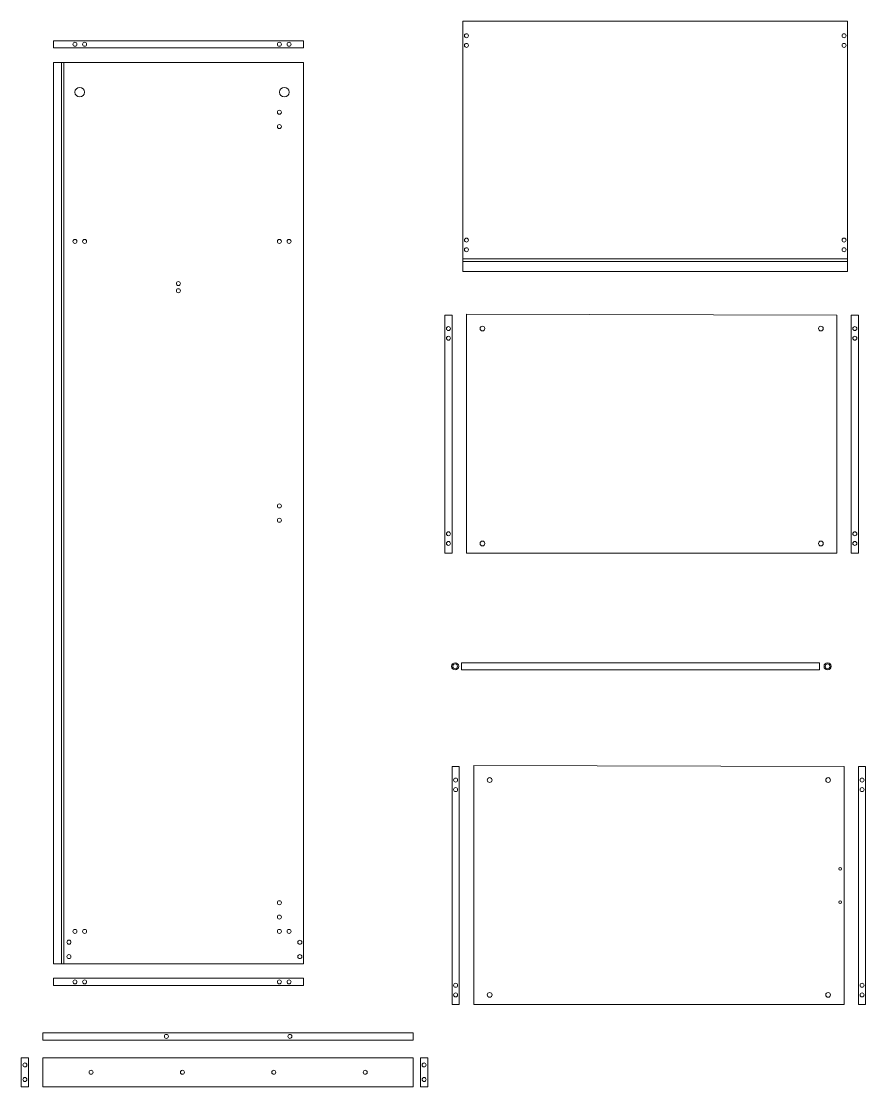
# Model space of a CAD drawing. Header units: millimetres. Extents: x 3303 to 4648, y 1755 to 2051.
# Drawn here: x 4472.3 to 4647.8, y 1755.1 to 1976.7 of the extents above; entities that cross this region are included whole.
import ezdxf

# ---------------------------------------------------------------- set-up
doc = ezdxf.new("R2010")
doc.units = ezdxf.units.MM
doc.layers.add('linee non sezionate', color=8, linetype='Continuous', lineweight=18)
doc.layers.add('viti e cerniere', color=4, linetype='Continuous', lineweight=18)

msp = doc.modelspace()

# ---------------------------------------------------------------- linework, layer by layer
at = {"layer": 'linee non sezionate'}
for p, q in [((4478.91, 1972.65), (4478.91, 1971.15)), ((4530.91, 1972.65), (4478.91, 1972.65)), ((4530.91, 1971.15), (4530.91, 1972.65)), ((4478.91, 1971.15), (4530.91, 1971.15)), ((4480.62, 1968.15), (4480.62, 1780.65)), ((4481.12, 1780.65), (4481.12, 1968.15)), ((4564.06, 1927.25), (4644.06, 1927.25)), ((4564.06, 1926.75), (4644.06, 1926.75)), ((4560.31, 1915.59), (4560.31, 1866.09)), ((4561.81, 1915.59), (4560.31, 1915.59)), ((4561.06, 1915.59), (4561.81, 1915.59)), ((4561.81, 1866.09), (4561.81, 1915.59)), ((4564.81, 1915.78), (4641.81, 1915.59)), ((4564.81, 1915.78), (4564.81, 1866.09)), ((4641.81, 1915.59), (4641.81, 1866.09)), ((4646.31, 1915.59), (4644.81, 1915.59)), ((4644.81, 1915.59), (4644.81, 1866.09)), ((4645.56, 1915.59), (4646.31, 1915.59)), ((4646.31, 1866.09), (4646.31, 1915.59)), ((4560.31, 1866.09), (4561.81, 1866.09)), ((4564.81, 1866.09), (4641.81, 1866.09)), ((4644.81, 1866.09), (4646.31, 1866.09)), ((4563.79, 1843.28), (4638.18, 1843.28)), ((4563.79, 1843.28), (4563.79, 1841.78)), ((4563.79, 1841.78), (4638.18, 1841.78)), ((4638.18, 1843.28), (4638.18, 1841.78)), ((4561.81, 1821.7), (4561.81, 1772.2)), ((4563.31, 1821.7), (4561.81, 1821.7)), ((4562.56, 1821.7), (4563.31, 1821.7)), ((4563.31, 1772.2), (4563.31, 1821.7)), ((4566.31, 1821.88), (4643.31, 1821.7)), ((4566.31, 1821.88), (4566.31, 1772.2)), ((4643.31, 1821.7), (4643.31, 1772.2)), ((4646.31, 1821.7), (4646.31, 1772.2)), ((4647.81, 1821.7), (4646.31, 1821.7)), ((4647.06, 1821.7), (4647.81, 1821.7)), ((4647.81, 1772.2), (4647.81, 1821.7)), ((4478.91, 1777.65), (4478.91, 1776.15)), ((4530.91, 1777.65), (4478.91, 1777.65)), ((4530.91, 1776.15), (4530.91, 1777.65)), ((4478.91, 1776.15), (4530.91, 1776.15)), ((4561.81, 1772.2), (4563.31, 1772.2)), ((4566.31, 1772.2), (4643.31, 1772.2)), ((4646.31, 1772.2), (4647.81, 1772.2)), ((4476.75, 1764.81), (4476.75, 1766.31)), ((4476.75, 1766.31), (4553.75, 1766.31)), ((4553.75, 1766.31), (4553.75, 1764.81)), ((4553.75, 1764.81), (4476.75, 1764.81)), ((4473.75, 1761.1), (4472.25, 1761.1)), ((4472.25, 1761.1), (4472.25, 1755.1)), ((4473.75, 1755.1), (4473.75, 1761.1)), ((4476.75, 1761.1), (4476.75, 1755.1)), ((4476.75, 1761.1), (4553.75, 1761.1)), ((4553.75, 1761.1), (4553.75, 1755.1)), ((4555.25, 1755.1), (4555.25, 1761.1)), ((4555.25, 1761.1), (4556.75, 1761.1)), ((4556.75, 1761.1), (4556.75, 1755.1)), ((4472.25, 1755.1), (4473.75, 1755.1)), ((4476.75, 1755.1), (4553.75, 1755.1)), ((4556.75, 1755.1), (4555.25, 1755.1))]:
    msp.add_line(p, q, dxfattribs=at)
for points in [[(4564.06, 1976.68), (4564.06, 1924.68), (4644.06, 1924.68), (4644.06, 1976.68)], [(4530.91, 1780.65), (4530.91, 1968.15), (4478.91, 1968.15), (4478.91, 1780.65), (4511.83, 1780.65)]]:
    msp.add_lwpolyline(points, close=True, dxfattribs=at)
for centre in [(4562.44, 1842.53), (4639.9, 1842.53)]:
    msp.add_circle(centre, 0.75, dxfattribs=at)
at = {"layer": 'viti e cerniere'}
for centre, radius in [((4483.4, 1971.9), 0.416), ((4485.41, 1971.9), 0.416), ((4525.91, 1971.9), 0.416), ((4527.91, 1971.9), 0.416), ((4564.81, 1973.69), 0.416), ((4564.81, 1971.68), 0.416), ((4643.31, 1973.69), 0.416), ((4643.31, 1971.68), 0.416), ((4484.4, 1961.95), 1), ((4526.95, 1961.95), 1), ((4525.91, 1957.77), 0.416), ((4525.91, 1954.79), 0.416), ((4483.4, 1930.9), 0.416), ((4485.41, 1930.9), 0.416), ((4525.91, 1930.9), 0.416), ((4527.91, 1930.9), 0.416), ((4564.81, 1931.18), 0.416), ((4643.31, 1931.18), 0.416), ((4564.81, 1929.18), 0.416), ((4643.31, 1929.18), 0.416), ((4504.91, 1922.15), 0.416), ((4504.91, 1920.65), 0.416), ((4561.06, 1912.78), 0.416), ((4568.13, 1912.78), 0.5), ((4638.5, 1912.78), 0.5), ((4645.56, 1912.78), 0.416), ((4561.06, 1910.78), 0.416), ((4645.56, 1910.78), 0.416), ((4525.91, 1875.89), 0.416), ((4525.91, 1872.91), 0.416), ((4561.06, 1870.09), 0.416), ((4645.56, 1870.09), 0.416), ((4561.06, 1868.08), 0.416), ((4568.13, 1868.08), 0.5), ((4638.5, 1868.08), 0.5), ((4645.56, 1868.08), 0.416), ((4562.44, 1842.53), 0.5), ((4639.9, 1842.53), 0.5), ((4562.56, 1818.88), 0.416), ((4569.63, 1818.88), 0.5), ((4640, 1818.88), 0.5), ((4647.06, 1818.88), 0.416), ((4562.56, 1816.88), 0.416), ((4647.06, 1816.88), 0.416), ((4642.52, 1800.41), 0.288), ((4525.91, 1793.36), 0.416), ((4642.52, 1793.49), 0.288), ((4525.91, 1790.38), 0.416), ((4483.4, 1787.4), 0.416), ((4485.41, 1787.4), 0.416), ((4525.91, 1787.4), 0.416), ((4527.91, 1787.4), 0.416), ((4482.16, 1785.16), 0.416), ((4530.16, 1785.13), 0.416), ((4482.16, 1782.15), 0.416), ((4530.16, 1782.15), 0.416), ((4483.4, 1776.9), 0.416), ((4485.41, 1776.9), 0.416), ((4525.91, 1776.9), 0.416), ((4527.91, 1776.9), 0.416), ((4562.56, 1776.2), 0.416), ((4647.06, 1776.2), 0.416), ((4562.56, 1774.19), 0.416), ((4569.63, 1774.19), 0.5), ((4640, 1774.19), 0.5), ((4647.06, 1774.19), 0.416), ((4502.41, 1765.56), 0.416), ((4528.09, 1765.56), 0.416), ((4473, 1759.63), 0.416), ((4556, 1759.63), 0.416), ((4486.75, 1758.1), 0.416), ((4505.75, 1758.1), 0.416), ((4524.75, 1758.1), 0.416), ((4543.75, 1758.1), 0.416), ((4473, 1756.6), 0.416), ((4556, 1756.6), 0.416)]:
    msp.add_circle(centre, radius, dxfattribs=at)

doc.saveas('drawing.dxf')
